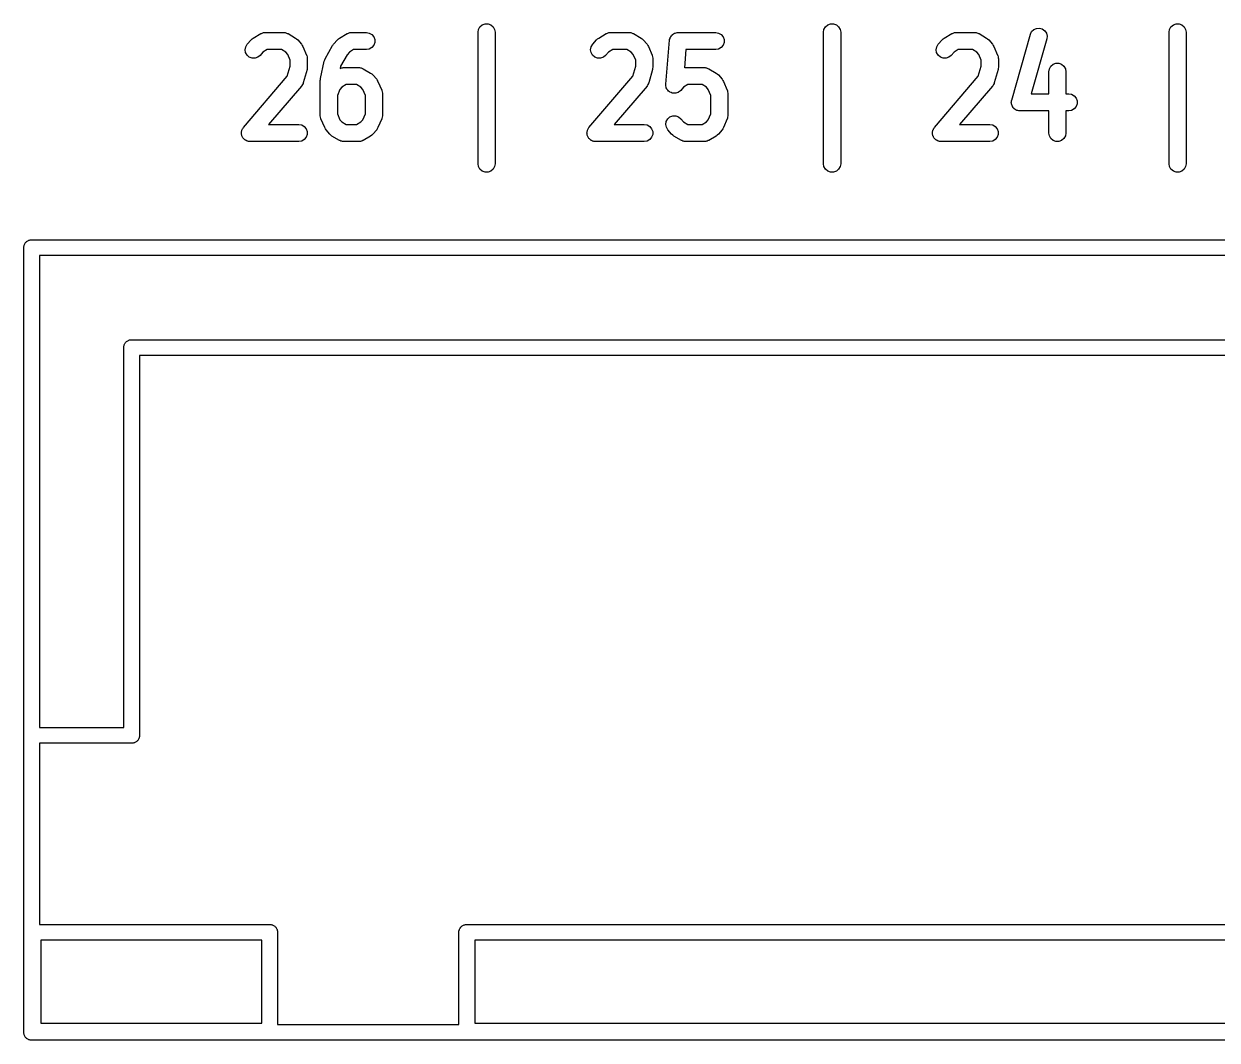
# Model space of a CAD drawing. Extents: x 100.8 to 195, y -113.5 to -35.1.
# Drawn here: x 113.38 to 122.46, y -82.32 to -74.59 of the extents above; entities that cross this region are included whole.
import ezdxf

# ---------------------------------------------------------------- set-up
doc = ezdxf.new("R2010")
doc.units = 0
doc.header["$MEASUREMENT"] = 0
doc.layers.add('BLACK', color=7, linetype='CONTINUOUS')

msp = doc.modelspace()

# ---------------------------------------------------------------- linework, layer by layer
at = {"layer": 'BLACK', "linetype": 'CONTINUOUS'}
for p, q in [((116.839, -74.6278), (116.85, -74.6082)), ((116.85, -74.6082), (116.867, -74.5937)), ((116.867, -74.5937), (116.889, -74.586)), ((116.889, -74.586), (116.911, -74.586)), ((116.911, -74.586), (116.932, -74.5937)), ((116.932, -74.5937), (116.95, -74.6082)), ((116.95, -74.6082), (116.961, -74.6278)), ((119.467, -74.6278), (119.479, -74.6082)), ((119.479, -74.6082), (119.496, -74.5937)), ((119.496, -74.5937), (119.517, -74.586)), ((119.517, -74.586), (119.54, -74.586)), ((119.54, -74.586), (119.561, -74.5937)), ((119.561, -74.5937), (119.578, -74.6082)), ((119.578, -74.6082), (119.59, -74.6278)), ((121.064, -74.6295), (121.084, -74.6203)), ((121.084, -74.6203), (121.107, -74.6187)), ((121.107, -74.6187), (121.128, -74.6249)), ((122.096, -74.6278), (122.107, -74.6082)), ((122.107, -74.6082), (122.125, -74.5937)), ((122.125, -74.5937), (122.146, -74.586)), ((122.146, -74.586), (122.168, -74.586)), ((122.168, -74.586), (122.19, -74.5937)), ((122.19, -74.5937), (122.207, -74.6082)), ((122.207, -74.6082), (122.218, -74.6278)), ((115.079, -74.741), (115.108, -74.7077)), ((115.108, -74.7077), (115.116, -74.7008)), ((115.116, -74.7008), (115.124, -74.6939)), ((115.124, -74.6939), (115.182, -74.6605)), ((115.182, -74.6605), (115.187, -74.6585)), ((115.187, -74.6585), (115.192, -74.6556)), ((115.192, -74.6556), (115.198, -74.6546)), ((115.198, -74.6546), (115.203, -74.6527)), ((115.203, -74.6527), (115.209, -74.6527)), ((115.209, -74.6527), (115.214, -74.6517)), ((115.214, -74.6517), (115.357, -74.6517)), ((115.357, -74.6517), (115.363, -74.6527)), ((115.363, -74.6527), (115.369, -74.6527)), ((115.369, -74.6527), (115.374, -74.6546)), ((115.374, -74.6546), (115.379, -74.6556)), ((115.379, -74.6556), (115.384, -74.6585)), ((115.384, -74.6585), (115.39, -74.6605)), ((115.39, -74.6605), (115.447, -74.6939)), ((115.447, -74.6939), (115.455, -74.7008)), ((115.455, -74.7008), (115.464, -74.7077)), ((115.464, -74.7077), (115.492, -74.741)), ((115.736, -74.741), (115.765, -74.7077)), ((115.765, -74.7077), (115.773, -74.7008)), ((115.773, -74.7008), (115.782, -74.6939)), ((115.782, -74.6939), (115.839, -74.6605)), ((115.839, -74.6605), (115.844, -74.6585)), ((115.844, -74.6585), (115.849, -74.6556)), ((115.849, -74.6556), (115.855, -74.6546)), ((115.855, -74.6546), (115.86, -74.6527)), ((115.86, -74.6527), (115.866, -74.6527)), ((115.866, -74.6527), (115.871, -74.6517)), ((115.871, -74.6517), (115.986, -74.6517)), ((115.986, -74.6517), (116.008, -74.6556)), ((116.008, -74.6556), (116.027, -74.6669)), ((116.027, -74.6669), (116.042, -74.6842)), ((116.042, -74.6842), (116.05, -74.7054)), ((116.05, -74.7054), (116.05, -74.728)), ((116.835, -74.65), (116.839, -74.6278)), ((116.835, -75.65), (116.835, -74.65)), ((116.961, -74.6278), (116.965, -74.65)), ((116.965, -74.65), (116.965, -75.65)), ((117.708, -74.741), (117.736, -74.7077)), ((117.736, -74.7077), (117.745, -74.7008)), ((117.745, -74.7008), (117.753, -74.6939)), ((117.753, -74.6939), (117.81, -74.6605)), ((117.81, -74.6605), (117.816, -74.6585)), ((117.816, -74.6585), (117.821, -74.6556)), ((117.821, -74.6556), (117.826, -74.6546)), ((117.826, -74.6546), (117.831, -74.6527)), ((117.831, -74.6527), (117.837, -74.6527)), ((117.837, -74.6527), (117.843, -74.6517)), ((117.843, -74.6517), (117.986, -74.6517)), ((117.986, -74.6517), (117.991, -74.6527)), ((117.991, -74.6527), (117.997, -74.6527)), ((117.997, -74.6527), (118.002, -74.6546)), ((118.002, -74.6546), (118.008, -74.6556)), ((118.008, -74.6556), (118.013, -74.6585)), ((118.013, -74.6585), (118.018, -74.6605)), ((118.018, -74.6605), (118.076, -74.6939)), ((118.076, -74.6939), (118.084, -74.7008)), ((118.084, -74.7008), (118.092, -74.7077)), ((118.092, -74.7077), (118.121, -74.741)), ((118.264, -75.0444), (118.292, -74.7111)), ((118.292, -74.7111), (118.293, -74.7083)), ((118.293, -74.7054), (118.296, -74.6974)), ((118.293, -74.7083), (118.293, -74.7054)), ((118.296, -74.6974), (118.298, -74.6893)), ((118.298, -74.6893), (118.3, -74.6869)), ((118.3, -74.6869), (118.301, -74.6842)), ((118.301, -74.6842), (118.306, -74.6777)), ((118.306, -74.6777), (118.311, -74.6708)), ((118.311, -74.6708), (118.313, -74.6691)), ((118.313, -74.6691), (118.315, -74.6669)), ((118.315, -74.6669), (118.323, -74.6627)), ((118.323, -74.6627), (118.33, -74.6578)), ((118.33, -74.6578), (118.332, -74.657)), ((118.332, -74.657), (118.335, -74.6556)), ((118.335, -74.6556), (118.343, -74.6541)), ((118.343, -74.6541), (118.351, -74.6519)), ((118.351, -74.6519), (118.354, -74.6522)), ((118.354, -74.6522), (118.357, -74.6517)), ((118.357, -74.6517), (118.643, -74.6517)), ((118.643, -74.6517), (118.665, -74.6556)), ((118.665, -74.6556), (118.685, -74.6669)), ((118.685, -74.6669), (118.699, -74.6842)), ((118.699, -74.6842), (118.707, -74.7054)), ((118.707, -74.7054), (118.707, -74.728)), ((119.464, -74.65), (119.467, -74.6278)), ((119.464, -75.65), (119.464, -74.65)), ((119.59, -74.6278), (119.594, -74.65)), ((119.594, -74.65), (119.594, -75.65)), ((120.336, -74.741), (120.365, -74.7077)), ((120.365, -74.7077), (120.373, -74.7008)), ((120.373, -74.7008), (120.382, -74.6939)), ((120.382, -74.6939), (120.439, -74.6605)), ((120.439, -74.6605), (120.444, -74.6585)), ((120.444, -74.6585), (120.449, -74.6556)), ((120.449, -74.6556), (120.455, -74.6546)), ((120.455, -74.6546), (120.46, -74.6527)), ((120.46, -74.6527), (120.466, -74.6527)), ((120.466, -74.6527), (120.471, -74.6517)), ((120.471, -74.6517), (120.614, -74.6517)), ((120.614, -74.6517), (120.62, -74.6527)), ((120.62, -74.6527), (120.626, -74.6527)), ((120.626, -74.6527), (120.631, -74.6546)), ((120.631, -74.6546), (120.637, -74.6556)), ((120.637, -74.6556), (120.642, -74.6585)), ((120.642, -74.6585), (120.647, -74.6605)), ((120.647, -74.6605), (120.704, -74.6939)), ((120.704, -74.6939), (120.712, -74.7008)), ((120.712, -74.7008), (120.721, -74.7077)), ((120.721, -74.7077), (120.749, -74.741)), ((120.895, -75.1655), (121.038, -74.6655)), ((121.038, -74.6655), (121.047, -74.6452)), ((121.162, -74.7012), (121.043, -75.1183)), ((121.047, -74.6452), (121.064, -74.6295)), ((121.128, -74.6249), (121.147, -74.6381)), ((121.147, -74.6381), (121.159, -74.6568)), ((121.159, -74.6568), (121.165, -74.6787)), ((121.165, -74.6787), (121.162, -74.7012)), ((122.092, -74.65), (122.096, -74.6278)), ((122.092, -75.65), (122.092, -74.65)), ((122.218, -74.6278), (122.222, -74.65)), ((122.222, -74.65), (122.222, -75.65)), ((115.064, -74.7827), (115.068, -74.7605)), ((115.067, -74.8049), (115.064, -74.7827)), ((115.068, -74.7605), (115.079, -74.741)), ((115.199, -74.8006), (115.178, -74.8256)), ((115.232, -74.7817), (115.199, -74.8006)), ((115.34, -74.7817), (115.232, -74.7817)), ((115.372, -74.8006), (115.34, -74.7817)), ((115.387, -74.8181), (115.372, -74.8006)), ((115.492, -74.741), (115.497, -74.7495)), ((115.497, -74.7495), (115.503, -74.7577)), ((115.503, -74.7577), (115.531, -74.8244)), ((115.672, -74.8511), (115.729, -74.7511)), ((115.729, -74.7511), (115.733, -74.7463)), ((115.733, -74.7463), (115.736, -74.741)), ((115.857, -74.8006), (115.839, -74.8209)), ((115.889, -74.7817), (115.857, -74.8006)), ((115.986, -74.7817), (115.889, -74.7817)), ((116.008, -74.7777), (115.986, -74.7817)), ((116.027, -74.7665), (116.008, -74.7777)), ((116.042, -74.7492), (116.027, -74.7665)), ((116.05, -74.728), (116.042, -74.7492)), ((117.692, -74.7826), (117.696, -74.7605)), ((117.696, -74.8049), (117.692, -74.7826)), ((117.696, -74.7605), (117.708, -74.741)), ((117.828, -74.8006), (117.806, -74.8256)), ((117.86, -74.7817), (117.828, -74.8006)), ((117.968, -74.7817), (117.86, -74.7817)), ((118.001, -74.8006), (117.968, -74.7817)), ((118.016, -74.8181), (118.001, -74.8006)), ((118.121, -74.741), (118.126, -74.7495)), ((118.126, -74.7495), (118.131, -74.7577)), ((118.131, -74.7577), (118.16, -74.8244)), ((118.417, -74.7817), (118.405, -74.9194)), ((118.643, -74.7817), (118.417, -74.7817)), ((118.665, -74.7777), (118.643, -74.7817)), ((118.685, -74.7665), (118.665, -74.7777)), ((118.699, -74.7492), (118.685, -74.7665)), ((118.707, -74.728), (118.699, -74.7492)), ((120.321, -74.7827), (120.325, -74.7605)), ((120.324, -74.8049), (120.321, -74.7827)), ((120.325, -74.7605), (120.336, -74.741)), ((120.457, -74.8006), (120.435, -74.8256)), ((120.489, -74.7817), (120.457, -74.8006)), ((120.597, -74.7817), (120.489, -74.7817)), ((120.629, -74.8006), (120.597, -74.7817)), ((120.644, -74.8181), (120.629, -74.8006)), ((120.749, -74.741), (120.754, -74.7495)), ((120.754, -74.7495), (120.76, -74.7577)), ((120.76, -74.7577), (120.788, -74.8244)), ((115.078, -74.8246), (115.067, -74.8049)), ((115.095, -74.8393), (115.078, -74.8246)), ((115.117, -74.8472), (115.095, -74.8393)), ((115.139, -74.8475), (115.117, -74.8472)), ((115.16, -74.84), (115.139, -74.8475)), ((115.178, -74.8256), (115.16, -74.84)), ((115.406, -74.8633), (115.387, -74.8181)), ((115.406, -74.9076), (115.406, -74.8633)), ((115.531, -74.8244), (115.532, -74.8262)), ((115.532, -74.8262), (115.533, -74.8278)), ((115.533, -74.8278), (115.534, -74.8371)), ((115.534, -74.8371), (115.536, -74.8464)), ((115.536, -74.8464), (115.536, -74.8482)), ((115.536, -74.8482), (115.536, -74.85)), ((115.536, -74.85), (115.536, -74.9167)), ((115.636, -75.003), (115.665, -74.8697)), ((115.665, -74.8697), (115.669, -74.8605)), ((115.669, -74.8605), (115.672, -74.8511)), ((115.839, -74.8209), (115.79, -74.9068)), ((117.707, -74.8246), (117.696, -74.8049)), ((117.724, -74.8393), (117.707, -74.8246)), ((117.745, -74.8472), (117.724, -74.8393)), ((117.768, -74.8475), (117.745, -74.8472)), ((117.789, -74.84), (117.768, -74.8475)), ((117.806, -74.8256), (117.789, -74.84)), ((118.035, -74.8633), (118.016, -74.8181)), ((118.035, -74.9076), (118.035, -74.8633)), ((118.16, -74.8244), (118.16, -74.8262)), ((118.16, -74.8262), (118.161, -74.8278)), ((118.161, -74.8278), (118.163, -74.8371)), ((118.163, -74.8371), (118.165, -74.8464)), ((118.165, -74.8464), (118.165, -74.8482)), ((118.165, -74.8482), (118.165, -74.85)), ((118.165, -74.85), (118.165, -74.9167)), ((120.335, -74.8246), (120.324, -74.8049)), ((120.353, -74.8393), (120.335, -74.8246)), ((120.374, -74.8472), (120.353, -74.8393)), ((120.396, -74.8475), (120.374, -74.8472)), ((120.418, -74.84), (120.396, -74.8475)), ((120.435, -74.8256), (120.418, -74.84)), ((120.664, -74.8633), (120.644, -74.8181)), ((120.664, -74.9076), (120.664, -74.8633)), ((120.788, -74.8244), (120.789, -74.8262)), ((120.789, -74.8262), (120.79, -74.8278)), ((120.79, -74.8278), (120.791, -74.8371)), ((120.791, -74.8371), (120.793, -74.8464)), ((120.793, -74.8464), (120.793, -74.8482)), ((120.793, -74.8482), (120.794, -74.85)), ((120.794, -74.85), (120.794, -74.9167)), ((121.21, -74.8937), (121.232, -74.886)), ((121.232, -74.886), (121.254, -74.886)), ((121.254, -74.886), (121.275, -74.8937)), ((115.384, -74.9851), (115.406, -74.9076)), ((115.534, -74.9345), (115.505, -75.0345)), ((115.535, -74.9256), (115.534, -74.9345)), ((115.536, -74.9167), (115.535, -74.9256)), ((115.79, -74.9068), (115.786, -74.9255)), ((115.786, -74.9255), (115.787, -74.9252)), ((115.787, -74.9252), (115.792, -74.9223)), ((115.792, -74.9223), (115.798, -74.9213)), ((115.798, -74.9213), (115.803, -74.9194)), ((115.803, -74.9194), (115.809, -74.9193)), ((115.809, -74.9193), (115.814, -74.9183)), ((115.814, -74.9183), (115.929, -74.9183)), ((115.929, -74.9183), (115.934, -74.9193)), ((115.934, -74.9193), (115.94, -74.9194)), ((115.94, -74.9194), (115.945, -74.9213)), ((115.945, -74.9213), (115.951, -74.9223)), ((115.951, -74.9223), (115.956, -74.9252)), ((115.956, -74.9252), (115.961, -74.9272)), ((115.961, -74.9272), (116.018, -74.9605)), ((116.018, -74.9605), (116.027, -74.9675)), ((116.027, -74.9675), (116.035, -74.9744)), ((116.035, -74.9744), (116.064, -75.0077)), ((118.013, -74.9851), (118.035, -74.9076)), ((118.162, -74.9345), (118.134, -75.0345)), ((118.163, -74.9256), (118.162, -74.9345)), ((118.165, -74.9167), (118.163, -74.9256)), ((118.405, -74.9194), (118.409, -74.9193)), ((118.409, -74.9193), (118.414, -74.9183)), ((118.414, -74.9183), (118.557, -74.9183)), ((118.557, -74.9183), (118.563, -74.9193)), ((118.563, -74.9193), (118.569, -74.9194)), ((118.569, -74.9194), (118.574, -74.9213)), ((118.574, -74.9213), (118.579, -74.9223)), ((118.579, -74.9223), (118.584, -74.9252)), ((118.584, -74.9252), (118.59, -74.9272)), ((118.59, -74.9272), (118.647, -74.9605)), ((118.647, -74.9605), (118.655, -74.9675)), ((118.655, -74.9675), (118.664, -74.9744)), ((118.664, -74.9744), (118.692, -75.0077)), ((120.641, -74.9851), (120.664, -74.9076)), ((120.791, -74.9345), (120.762, -75.0345)), ((120.792, -74.9256), (120.791, -74.9345)), ((120.794, -74.9167), (120.792, -74.9256)), ((121.178, -74.95), (121.182, -74.9278)), ((121.178, -75.1183), (121.178, -74.95)), ((121.182, -74.9278), (121.193, -74.9082)), ((121.193, -74.9082), (121.21, -74.8937)), ((121.275, -74.8937), (121.293, -74.9082)), ((121.293, -74.9082), (121.304, -74.9278)), ((121.304, -74.9278), (121.308, -74.95)), ((121.308, -74.95), (121.308, -75.1183)), ((115.051, -75.3744), (115.384, -74.9851)), ((115.492, -75.059), (115.241, -75.3517)), ((115.494, -75.0567), (115.492, -75.059)), ((115.495, -75.0548), (115.494, -75.0567)), ((115.499, -75.047), (115.495, -75.0548)), ((115.504, -75.0395), (115.499, -75.047)), ((115.505, -75.0345), (115.504, -75.0369)), ((115.504, -75.0369), (115.504, -75.0395)), ((115.635, -75.0167), (115.636, -75.0099)), ((115.635, -75.2833), (115.635, -75.0167)), ((115.636, -75.0099), (115.636, -75.003)), ((115.799, -75.0673), (115.784, -75.0847)), ((115.832, -75.0483), (115.799, -75.0673)), ((115.911, -75.0483), (115.832, -75.0483)), ((115.943, -75.0673), (115.911, -75.0483)), ((115.958, -75.0847), (115.943, -75.0673)), ((116.064, -75.0077), (116.069, -75.0162)), ((116.069, -75.0162), (116.074, -75.0244)), ((116.074, -75.0244), (116.103, -75.0911)), ((117.679, -75.3744), (118.013, -74.9851)), ((118.121, -75.059), (117.87, -75.3517)), ((118.122, -75.0567), (118.121, -75.059)), ((118.124, -75.0548), (118.122, -75.0567)), ((118.128, -75.047), (118.124, -75.0548)), ((118.132, -75.0395), (118.128, -75.047)), ((118.133, -75.0369), (118.132, -75.0395)), ((118.134, -75.0345), (118.133, -75.0369)), ((118.264, -75.0469), (118.264, -75.0444)), ((118.264, -75.0493), (118.264, -75.0469)), ((118.265, -75.0581), (118.264, -75.0493)), ((118.266, -75.0669), (118.265, -75.0581)), ((118.267, -75.0692), (118.266, -75.0669)), ((118.267, -75.0716), (118.267, -75.0692)), ((118.272, -75.0793), (118.267, -75.0716)), ((118.399, -75.0673), (118.378, -75.0923)), ((118.432, -75.0483), (118.399, -75.0673)), ((118.54, -75.0483), (118.432, -75.0483)), ((118.572, -75.0673), (118.54, -75.0483)), ((118.587, -75.0847), (118.572, -75.0673)), ((118.692, -75.0077), (118.697, -75.0162)), ((118.697, -75.0162), (118.703, -75.0244)), ((118.703, -75.0244), (118.731, -75.0911)), ((120.308, -75.3744), (120.641, -74.9851)), ((120.749, -75.059), (120.498, -75.3517)), ((120.751, -75.0567), (120.749, -75.059)), ((120.753, -75.0548), (120.751, -75.0567)), ((120.756, -75.047), (120.753, -75.0548)), ((120.761, -75.0395), (120.756, -75.047)), ((120.762, -75.0345), (120.761, -75.0369)), ((120.761, -75.0369), (120.761, -75.0395)), ((115.784, -75.0847), (115.765, -75.13)), ((115.765, -75.13), (115.765, -75.27)), ((115.978, -75.13), (115.958, -75.0847)), ((115.978, -75.27), (115.978, -75.13)), ((116.103, -75.0911), (116.103, -75.0928)), ((116.103, -75.0928), (116.104, -75.0944)), ((116.104, -75.0944), (116.106, -75.1038)), ((116.106, -75.1038), (116.108, -75.113)), ((116.108, -75.113), (116.108, -75.1149)), ((116.108, -75.1149), (116.108, -75.1167)), ((116.108, -75.1167), (116.108, -75.2833)), ((118.275, -75.0874), (118.272, -75.0793)), ((118.277, -75.0891), (118.275, -75.0874)), ((118.278, -75.0913), (118.277, -75.0891)), ((118.285, -75.097), (118.278, -75.0913)), ((118.291, -75.1033), (118.285, -75.097)), ((118.294, -75.1043), (118.291, -75.1033)), ((118.295, -75.1059), (118.294, -75.1043)), ((118.304, -75.1091), (118.295, -75.1059)), ((118.312, -75.1128), (118.304, -75.1091)), ((118.314, -75.113), (118.312, -75.1128)), ((118.317, -75.1139), (118.314, -75.113)), ((118.325, -75.114), (118.317, -75.1139)), ((118.334, -75.1147), (118.325, -75.114)), ((118.337, -75.1141), (118.334, -75.1147)), ((118.339, -75.1141), (118.337, -75.1141)), ((118.348, -75.1112), (118.339, -75.1141)), ((118.356, -75.1089), (118.348, -75.1112)), ((118.358, -75.1074), (118.356, -75.1089)), ((118.36, -75.1066), (118.358, -75.1074)), ((118.367, -75.101), (118.36, -75.1066)), ((118.375, -75.0959), (118.367, -75.101)), ((118.376, -75.0939), (118.375, -75.0959)), ((118.378, -75.0923), (118.376, -75.0939)), ((118.606, -75.13), (118.587, -75.0847)), ((118.606, -75.27), (118.606, -75.13)), ((118.731, -75.0911), (118.732, -75.0928)), ((118.732, -75.0928), (118.733, -75.0944)), ((118.733, -75.0944), (118.734, -75.1038)), ((118.734, -75.1038), (118.736, -75.113)), ((118.736, -75.113), (118.736, -75.1149)), ((118.736, -75.1149), (118.736, -75.1167)), ((118.736, -75.1167), (118.736, -75.2833)), ((120.894, -75.1689), (120.895, -75.1655)), ((121.043, -75.1183), (121.178, -75.1183)), ((121.308, -75.1183), (121.329, -75.1183)), ((121.329, -75.1183), (121.351, -75.1223)), ((121.351, -75.1223), (121.37, -75.1335)), ((121.37, -75.1335), (121.385, -75.1508)), ((121.385, -75.1508), (121.393, -75.172)), ((120.892, -75.1879), (120.893, -75.18)), ((120.893, -75.1912), (120.892, -75.1879)), ((120.893, -75.172), (120.894, -75.1689)), ((120.893, -75.18), (120.893, -75.172)), ((120.893, -75.1946), (120.893, -75.1912)), ((120.896, -75.2021), (120.893, -75.1946)), ((120.898, -75.2098), (120.896, -75.2021)), ((120.9, -75.2126), (120.898, -75.2098)), ((120.901, -75.2158), (120.9, -75.2126)), ((120.906, -75.2219), (120.901, -75.2158)), ((120.91, -75.2285), (120.906, -75.2219)), ((120.913, -75.2305), (120.91, -75.2285)), ((120.915, -75.2331), (120.913, -75.2305)), ((120.922, -75.2371), (120.915, -75.2331)), ((120.929, -75.2418), (120.922, -75.2371)), ((120.932, -75.2427), (120.929, -75.2418)), ((120.935, -75.2444), (120.932, -75.2427)), ((120.943, -75.2458), (120.935, -75.2444)), ((120.95, -75.248), (120.943, -75.2458)), ((120.954, -75.2477), (120.95, -75.248)), ((120.957, -75.2483), (120.954, -75.2477)), ((121.178, -75.2483), (120.957, -75.2483)), ((121.178, -75.4167), (121.178, -75.2483)), ((121.329, -75.2483), (121.308, -75.2483)), ((121.308, -75.2483), (121.308, -75.4167)), ((121.351, -75.2444), (121.329, -75.2483)), ((121.37, -75.2331), (121.351, -75.2444)), ((121.385, -75.2158), (121.37, -75.2331)), ((121.393, -75.1946), (121.385, -75.2158)), ((121.393, -75.172), (121.393, -75.1946)), ((115.635, -75.2851), (115.635, -75.2833)), ((115.635, -75.287), (115.635, -75.2851)), ((115.637, -75.2962), (115.635, -75.287)), ((115.639, -75.3056), (115.637, -75.2962)), ((115.64, -75.3072), (115.639, -75.3056)), ((115.64, -75.3089), (115.64, -75.3072)), ((115.669, -75.3756), (115.64, -75.3089)), ((115.765, -75.27), (115.784, -75.3153)), ((115.784, -75.3153), (115.799, -75.3327)), ((115.799, -75.3327), (115.832, -75.3517)), ((115.911, -75.3517), (115.943, -75.3327)), ((115.943, -75.3327), (115.958, -75.3153)), ((115.958, -75.3153), (115.978, -75.27)), ((116.103, -75.3089), (116.074, -75.3756)), ((116.104, -75.3056), (116.103, -75.3072)), ((116.103, -75.3072), (116.103, -75.3089)), ((116.106, -75.2962), (116.104, -75.3056)), ((116.108, -75.287), (116.106, -75.2962)), ((116.108, -75.2833), (116.108, -75.2851)), ((116.108, -75.2851), (116.108, -75.287)), ((118.264, -75.3507), (118.267, -75.3284)), ((118.267, -75.3284), (118.278, -75.3087)), ((118.278, -75.3087), (118.295, -75.2941)), ((118.295, -75.2941), (118.317, -75.2861)), ((118.317, -75.2861), (118.339, -75.2859)), ((118.339, -75.2859), (118.36, -75.2934)), ((118.36, -75.2934), (118.378, -75.3077)), ((118.378, -75.3077), (118.399, -75.3327)), ((118.399, -75.3327), (118.432, -75.3517)), ((118.54, -75.3517), (118.572, -75.3327)), ((118.572, -75.3327), (118.587, -75.3153)), ((118.587, -75.3153), (118.606, -75.27)), ((118.731, -75.3089), (118.703, -75.3756)), ((118.732, -75.3072), (118.731, -75.3089)), ((118.733, -75.3056), (118.732, -75.3072)), ((118.734, -75.2962), (118.733, -75.3056)), ((118.736, -75.287), (118.734, -75.2962)), ((118.736, -75.2833), (118.736, -75.2851)), ((118.736, -75.2851), (118.736, -75.287)), ((115.035, -75.416), (115.036, -75.4107)), ((115.036, -75.4219), (115.035, -75.416)), ((115.036, -75.4054), (115.038, -75.3997)), ((115.036, -75.4107), (115.036, -75.4054)), ((115.036, -75.428), (115.036, -75.4219)), ((115.038, -75.433), (115.036, -75.428)), ((115.038, -75.3997), (115.039, -75.3938)), ((115.039, -75.4383), (115.038, -75.433)), ((115.039, -75.3938), (115.042, -75.3892)), ((115.042, -75.3892), (115.044, -75.3842)), ((115.044, -75.3842), (115.048, -75.3795)), ((115.048, -75.3795), (115.051, -75.3744)), ((115.241, -75.3517), (115.471, -75.3517)), ((115.471, -75.3517), (115.494, -75.3556)), ((115.494, -75.3556), (115.513, -75.3669)), ((115.513, -75.3669), (115.528, -75.3842)), ((115.528, -75.3842), (115.535, -75.4054)), ((115.535, -75.428), (115.528, -75.4492)), ((115.535, -75.4054), (115.535, -75.428)), ((115.674, -75.3838), (115.669, -75.3756)), ((115.679, -75.3923), (115.674, -75.3838)), ((115.708, -75.4256), (115.679, -75.3923)), ((115.716, -75.4325), (115.708, -75.4256)), ((115.724, -75.4395), (115.716, -75.4325)), ((115.832, -75.3517), (115.911, -75.3517)), ((116.027, -75.4325), (116.018, -75.4395)), ((116.035, -75.4256), (116.027, -75.4325)), ((116.064, -75.3923), (116.035, -75.4256)), ((116.069, -75.3838), (116.064, -75.3923)), ((116.074, -75.3756), (116.069, -75.3838)), ((117.664, -75.416), (117.665, -75.4107)), ((117.665, -75.4219), (117.664, -75.416)), ((117.665, -75.4054), (117.667, -75.3997)), ((117.665, -75.4107), (117.665, -75.4054)), ((117.665, -75.428), (117.665, -75.4219)), ((117.666, -75.433), (117.665, -75.428)), ((117.667, -75.4383), (117.666, -75.433)), ((117.667, -75.3997), (117.668, -75.3938)), ((117.668, -75.3938), (117.67, -75.3892)), ((117.67, -75.3892), (117.672, -75.3842)), ((117.672, -75.3842), (117.676, -75.3795)), ((117.676, -75.3795), (117.679, -75.3744)), ((117.87, -75.3517), (118.1, -75.3517)), ((118.1, -75.3517), (118.122, -75.3556)), ((118.122, -75.3556), (118.142, -75.3669)), ((118.142, -75.3669), (118.156, -75.3842)), ((118.156, -75.3842), (118.164, -75.4054)), ((118.164, -75.428), (118.156, -75.4492)), ((118.164, -75.4054), (118.164, -75.428)), ((118.268, -75.3729), (118.264, -75.3507)), ((118.279, -75.3923), (118.268, -75.3729)), ((118.308, -75.4256), (118.279, -75.3923)), ((118.316, -75.4325), (118.308, -75.4256)), ((118.324, -75.4395), (118.316, -75.4325)), ((118.432, -75.3517), (118.54, -75.3517)), ((118.655, -75.4325), (118.647, -75.4395)), ((118.664, -75.4256), (118.655, -75.4325)), ((118.692, -75.3923), (118.664, -75.4256)), ((118.697, -75.3838), (118.692, -75.3923)), ((118.703, -75.3756), (118.697, -75.3838)), ((120.292, -75.416), (120.293, -75.4107)), ((120.293, -75.4219), (120.292, -75.416)), ((120.293, -75.4054), (120.295, -75.3997)), ((120.293, -75.4107), (120.293, -75.4054)), ((120.293, -75.428), (120.293, -75.4219)), ((120.295, -75.433), (120.293, -75.428)), ((120.295, -75.3997), (120.296, -75.3938)), ((120.296, -75.4383), (120.295, -75.433)), ((120.296, -75.3938), (120.299, -75.3892)), ((120.299, -75.3892), (120.301, -75.3842)), ((120.301, -75.3842), (120.305, -75.3796)), ((120.305, -75.3796), (120.308, -75.3744)), ((120.498, -75.3517), (120.729, -75.3517)), ((120.729, -75.3517), (120.751, -75.3556)), ((120.751, -75.3556), (120.77, -75.3669)), ((120.77, -75.3669), (120.785, -75.3842)), ((120.785, -75.3842), (120.793, -75.4054)), ((120.793, -75.428), (120.785, -75.4492)), ((120.793, -75.4054), (120.793, -75.428)), ((121.182, -75.4389), (121.178, -75.4167)), ((121.308, -75.4167), (121.304, -75.4389)), ((115.042, -75.4435), (115.039, -75.4383)), ((115.044, -75.4492), (115.042, -75.4435)), ((115.047, -75.4533), (115.044, -75.4492)), ((115.05, -75.4579), (115.047, -75.4533)), ((115.054, -75.4618), (115.05, -75.4579)), ((115.058, -75.4665), (115.054, -75.4618)), ((115.063, -75.4691), (115.058, -75.4665)), ((115.067, -75.4726), (115.063, -75.4691)), ((115.073, -75.4747), (115.067, -75.4726)), ((115.078, -75.4777), (115.073, -75.4747)), ((115.083, -75.4787), (115.078, -75.4777)), ((115.088, -75.4806), (115.083, -75.4787)), ((115.094, -75.4806), (115.088, -75.4806)), ((115.1, -75.4817), (115.094, -75.4806)), ((115.471, -75.4817), (115.1, -75.4817)), ((115.494, -75.4777), (115.471, -75.4817)), ((115.513, -75.4665), (115.494, -75.4777)), ((115.528, -75.4492), (115.513, -75.4665)), ((115.782, -75.4728), (115.724, -75.4395)), ((115.787, -75.4748), (115.782, -75.4728)), ((115.792, -75.4777), (115.787, -75.4748)), ((115.798, -75.4787), (115.792, -75.4777)), ((115.803, -75.4806), (115.798, -75.4787)), ((115.809, -75.4807), (115.803, -75.4806)), ((115.814, -75.4817), (115.809, -75.4807)), ((115.929, -75.4817), (115.814, -75.4817)), ((115.934, -75.4807), (115.929, -75.4817)), ((115.94, -75.4806), (115.934, -75.4807)), ((115.945, -75.4787), (115.94, -75.4806)), ((115.951, -75.4777), (115.945, -75.4787)), ((115.956, -75.4748), (115.951, -75.4777)), ((115.961, -75.4728), (115.956, -75.4748)), ((116.018, -75.4395), (115.961, -75.4728)), ((117.67, -75.4435), (117.667, -75.4383)), ((117.672, -75.4492), (117.67, -75.4435)), ((117.676, -75.4533), (117.672, -75.4492)), ((117.678, -75.4579), (117.676, -75.4533)), ((117.683, -75.4618), (117.678, -75.4579)), ((117.687, -75.4665), (117.683, -75.4618)), ((117.691, -75.4691), (117.687, -75.4665)), ((117.695, -75.4726), (117.691, -75.4691)), ((117.701, -75.4747), (117.695, -75.4726)), ((117.706, -75.4777), (117.701, -75.4747)), ((117.712, -75.4787), (117.706, -75.4777)), ((117.717, -75.4806), (117.712, -75.4787)), ((117.723, -75.4806), (117.717, -75.4806)), ((117.729, -75.4817), (117.723, -75.4806)), ((118.1, -75.4817), (117.729, -75.4817)), ((118.122, -75.4777), (118.1, -75.4817)), ((118.142, -75.4665), (118.122, -75.4777)), ((118.156, -75.4492), (118.142, -75.4665)), ((118.382, -75.4728), (118.324, -75.4395)), ((118.387, -75.4748), (118.382, -75.4728)), ((118.392, -75.4777), (118.387, -75.4748)), ((118.398, -75.4787), (118.392, -75.4777)), ((118.403, -75.4806), (118.398, -75.4787)), ((118.409, -75.4807), (118.403, -75.4806)), ((118.414, -75.4817), (118.409, -75.4807)), ((118.557, -75.4817), (118.414, -75.4817)), ((118.563, -75.4807), (118.557, -75.4817)), ((118.569, -75.4806), (118.563, -75.4807)), ((118.574, -75.4787), (118.569, -75.4806)), ((118.579, -75.4777), (118.574, -75.4787)), ((118.584, -75.4748), (118.579, -75.4777)), ((118.59, -75.4728), (118.584, -75.4748)), ((118.647, -75.4395), (118.59, -75.4728)), ((120.299, -75.4435), (120.296, -75.4383)), ((120.301, -75.4492), (120.299, -75.4435)), ((120.304, -75.4533), (120.301, -75.4492)), ((120.307, -75.4579), (120.304, -75.4533)), ((120.311, -75.4618), (120.307, -75.4579)), ((120.315, -75.4665), (120.311, -75.4618)), ((120.32, -75.4691), (120.315, -75.4665)), ((120.324, -75.4726), (120.32, -75.4691)), ((120.33, -75.4747), (120.324, -75.4726)), ((120.335, -75.4777), (120.33, -75.4747)), ((120.34, -75.4787), (120.335, -75.4777)), ((120.345, -75.4806), (120.34, -75.4787)), ((120.351, -75.4806), (120.345, -75.4806)), ((120.357, -75.4817), (120.351, -75.4806)), ((120.729, -75.4817), (120.357, -75.4817)), ((120.751, -75.4777), (120.729, -75.4817)), ((120.77, -75.4665), (120.751, -75.4777)), ((120.785, -75.4492), (120.77, -75.4665)), ((121.193, -75.4584), (121.182, -75.4389)), ((121.21, -75.473), (121.193, -75.4584)), ((121.232, -75.4807), (121.21, -75.473)), ((121.254, -75.4807), (121.232, -75.4807)), ((121.275, -75.473), (121.254, -75.4807)), ((121.293, -75.4584), (121.275, -75.473)), ((121.304, -75.4389), (121.293, -75.4584)), ((116.839, -75.6722), (116.835, -75.65)), ((116.85, -75.6918), (116.839, -75.6722)), ((116.867, -75.7063), (116.85, -75.6918)), ((116.889, -75.714), (116.867, -75.7063)), ((116.932, -75.7063), (116.911, -75.714)), ((116.95, -75.6918), (116.932, -75.7063)), ((116.961, -75.6722), (116.95, -75.6918)), ((116.965, -75.65), (116.961, -75.6722)), ((119.467, -75.6722), (119.464, -75.65)), ((119.479, -75.6918), (119.467, -75.6722)), ((119.496, -75.7063), (119.479, -75.6918)), ((119.517, -75.714), (119.496, -75.7063)), ((119.561, -75.7063), (119.54, -75.714)), ((119.578, -75.6918), (119.561, -75.7063)), ((119.59, -75.6722), (119.578, -75.6918)), ((119.594, -75.65), (119.59, -75.6722)), ((122.096, -75.6722), (122.092, -75.65)), ((122.107, -75.6918), (122.096, -75.6722)), ((122.125, -75.7063), (122.107, -75.6918)), ((122.146, -75.714), (122.125, -75.7063)), ((122.19, -75.7063), (122.168, -75.714)), ((122.207, -75.6918), (122.19, -75.7063)), ((122.218, -75.6722), (122.207, -75.6918)), ((122.222, -75.65), (122.218, -75.6722)), ((116.911, -75.714), (116.889, -75.714)), ((119.54, -75.714), (119.517, -75.714)), ((122.168, -75.714), (122.146, -75.714)), ((113.391, -76.2555), (113.393, -76.2508)), ((113.393, -76.2508), (113.397, -76.2474)), ((113.397, -76.2474), (113.401, -76.2433)), ((113.401, -76.2433), (113.405, -76.2407)), ((113.405, -76.2407), (113.41, -76.2372)), ((113.41, -76.2372), (113.415, -76.2354)), ((113.415, -76.2354), (113.419, -76.2327)), ((113.419, -76.2327), (113.424, -76.2318)), ((113.424, -76.2318), (113.429, -76.23)), ((113.429, -76.23), (113.435, -76.23)), ((113.435, -76.23), (113.435, -76.23)), ((113.435, -76.23), (131.065, -76.23)), ((113.38, -76.2794), (113.382, -76.2744)), ((113.38, -76.2847), (113.38, -76.2794)), ((113.38, -76.2848), (113.38, -76.2847)), ((113.38, -82.2494), (113.38, -76.2848)), ((113.382, -76.2744), (113.383, -76.2692)), ((113.383, -76.2692), (113.385, -76.2645)), ((113.385, -76.2645), (113.387, -76.2595)), ((113.387, -76.2595), (113.391, -76.2555)), ((131, -76.35), (113.5, -76.35)), ((113.5, -76.35), (113.5, -79.94)), ((114.14, -77.0394), (114.142, -77.0344)), ((114.14, -77.0448), (114.14, -77.0394)), ((114.14, -79.94), (114.14, -77.0448)), ((114.142, -77.0344), (114.143, -77.0292)), ((114.143, -77.0292), (114.145, -77.0246)), ((114.145, -77.0246), (114.147, -77.0195)), ((114.147, -77.0195), (114.151, -77.0154)), ((114.151, -77.0154), (114.153, -77.0108)), ((114.153, -77.0108), (114.157, -77.0074)), ((114.157, -77.0074), (114.161, -77.0033)), ((114.161, -77.0033), (114.165, -77.0007)), ((114.165, -77.0007), (114.17, -76.9972)), ((114.17, -76.9972), (114.175, -76.9954)), ((114.175, -76.9954), (114.179, -76.9927)), ((114.179, -76.9927), (114.184, -76.9918)), ((114.184, -76.9918), (114.189, -76.99)), ((114.189, -76.99), (114.195, -76.99)), ((114.195, -76.99), (114.195, -76.99)), ((114.195, -76.99), (130.305, -76.99)), ((130.24, -77.11), (114.26, -77.11)), ((114.26, -77.11), (114.26, -80.0052)), ((113.5, -79.94), (114.14, -79.94)), ((114.205, -80.06), (113.5, -80.06)), ((113.5, -80.06), (113.5, -81.44)), ((114.211, -80.06), (114.205, -80.06)), ((114.205, -80.06), (114.205, -80.06)), ((114.216, -80.0582), (114.211, -80.06)), ((114.221, -80.0573), (114.216, -80.0582)), ((114.225, -80.0546), (114.221, -80.0573)), ((114.23, -80.0528), (114.225, -80.0546)), ((114.235, -80.0493), (114.23, -80.0528)), ((114.239, -80.0467), (114.235, -80.0493)), ((114.243, -80.0426), (114.239, -80.0467)), ((114.247, -80.0392), (114.243, -80.0426)), ((114.249, -80.0345), (114.247, -80.0392)), ((114.253, -80.0305), (114.249, -80.0345)), ((114.255, -80.0255), (114.253, -80.0305)), ((114.257, -80.0208), (114.255, -80.0255)), ((114.258, -80.0156), (114.257, -80.0208)), ((114.26, -80.0106), (114.258, -80.0156)), ((114.26, -80.0052), (114.26, -80.0053)), ((114.26, -80.0053), (114.26, -80.0106)), ((113.5, -81.44), (115.255, -81.44)), ((115.255, -81.44), (115.255, -81.44)), ((115.255, -81.44), (115.261, -81.44)), ((115.261, -81.44), (115.266, -81.4418)), ((115.266, -81.4418), (115.271, -81.4427)), ((115.271, -81.4427), (115.275, -81.4454)), ((115.275, -81.4454), (115.28, -81.4472)), ((115.28, -81.4472), (115.285, -81.4507)), ((115.285, -81.4507), (115.289, -81.4533)), ((115.289, -81.4533), (115.293, -81.4574)), ((115.293, -81.4574), (115.297, -81.4608)), ((115.297, -81.4608), (115.299, -81.4655)), ((115.299, -81.4655), (115.303, -81.4695)), ((115.303, -81.4695), (115.305, -81.4745)), ((115.305, -81.4745), (115.307, -81.4792)), ((115.307, -81.4792), (115.308, -81.4844)), ((115.308, -81.4844), (115.31, -81.4894)), ((115.31, -81.4894), (115.31, -81.4947)), ((115.31, -81.4947), (115.31, -81.4948)), ((115.31, -81.4948), (115.31, -82.2)), ((116.69, -81.4894), (116.692, -81.4844)), ((116.69, -81.4947), (116.69, -81.4894)), ((116.69, -81.4948), (116.69, -81.4947)), ((116.69, -82.2), (116.69, -81.4948)), ((116.692, -81.4844), (116.693, -81.4792)), ((116.693, -81.4792), (116.695, -81.4745)), ((116.695, -81.4745), (116.697, -81.4695)), ((116.697, -81.4695), (116.701, -81.4655)), ((116.701, -81.4655), (116.703, -81.4608)), ((116.703, -81.4608), (116.707, -81.4574)), ((116.707, -81.4574), (116.711, -81.4533)), ((116.711, -81.4533), (116.715, -81.4507)), ((116.715, -81.4507), (116.72, -81.4472)), ((116.72, -81.4472), (116.725, -81.4454)), ((116.725, -81.4454), (116.729, -81.4427)), ((116.729, -81.4427), (116.734, -81.4418)), ((116.734, -81.4418), (116.739, -81.44)), ((116.739, -81.44), (116.745, -81.44)), ((116.745, -81.44), (116.745, -81.44)), ((116.745, -81.44), (127.755, -81.44)), ((113.51, -81.56), (113.51, -82.19)), ((115.19, -81.56), (113.51, -81.56)), ((115.19, -82.19), (115.19, -81.56)), ((116.81, -81.56), (116.81, -82.19)), ((127.69, -81.56), (116.81, -81.56)), ((113.51, -82.19), (115.19, -82.19)), ((115.31, -82.2), (116.69, -82.2)), ((116.81, -82.19), (127.69, -82.19)), ((113.38, -82.2706), (113.38, -82.2494)), ((113.382, -82.2756), (113.38, -82.2706)), ((113.383, -82.2808), (113.382, -82.2756)), ((113.385, -82.2854), (113.383, -82.2808)), ((113.387, -82.2905), (113.385, -82.2854)), ((113.391, -82.2945), (113.387, -82.2905)), ((113.393, -82.2992), (113.391, -82.2945)), ((113.397, -82.3026), (113.393, -82.2992)), ((113.401, -82.3067), (113.397, -82.3026)), ((113.405, -82.3093), (113.401, -82.3067)), ((113.41, -82.3128), (113.405, -82.3093)), ((113.415, -82.3146), (113.41, -82.3128)), ((113.419, -82.3173), (113.415, -82.3146)), ((113.424, -82.3182), (113.419, -82.3173)), ((113.429, -82.32), (113.424, -82.3182)), ((113.435, -82.32), (113.429, -82.32)), ((131.065, -82.32), (113.435, -82.32)), ((113.435, -82.32), (113.435, -82.32))]:
    msp.add_line(p, q, dxfattribs=at)

doc.saveas('drawing.dxf')
